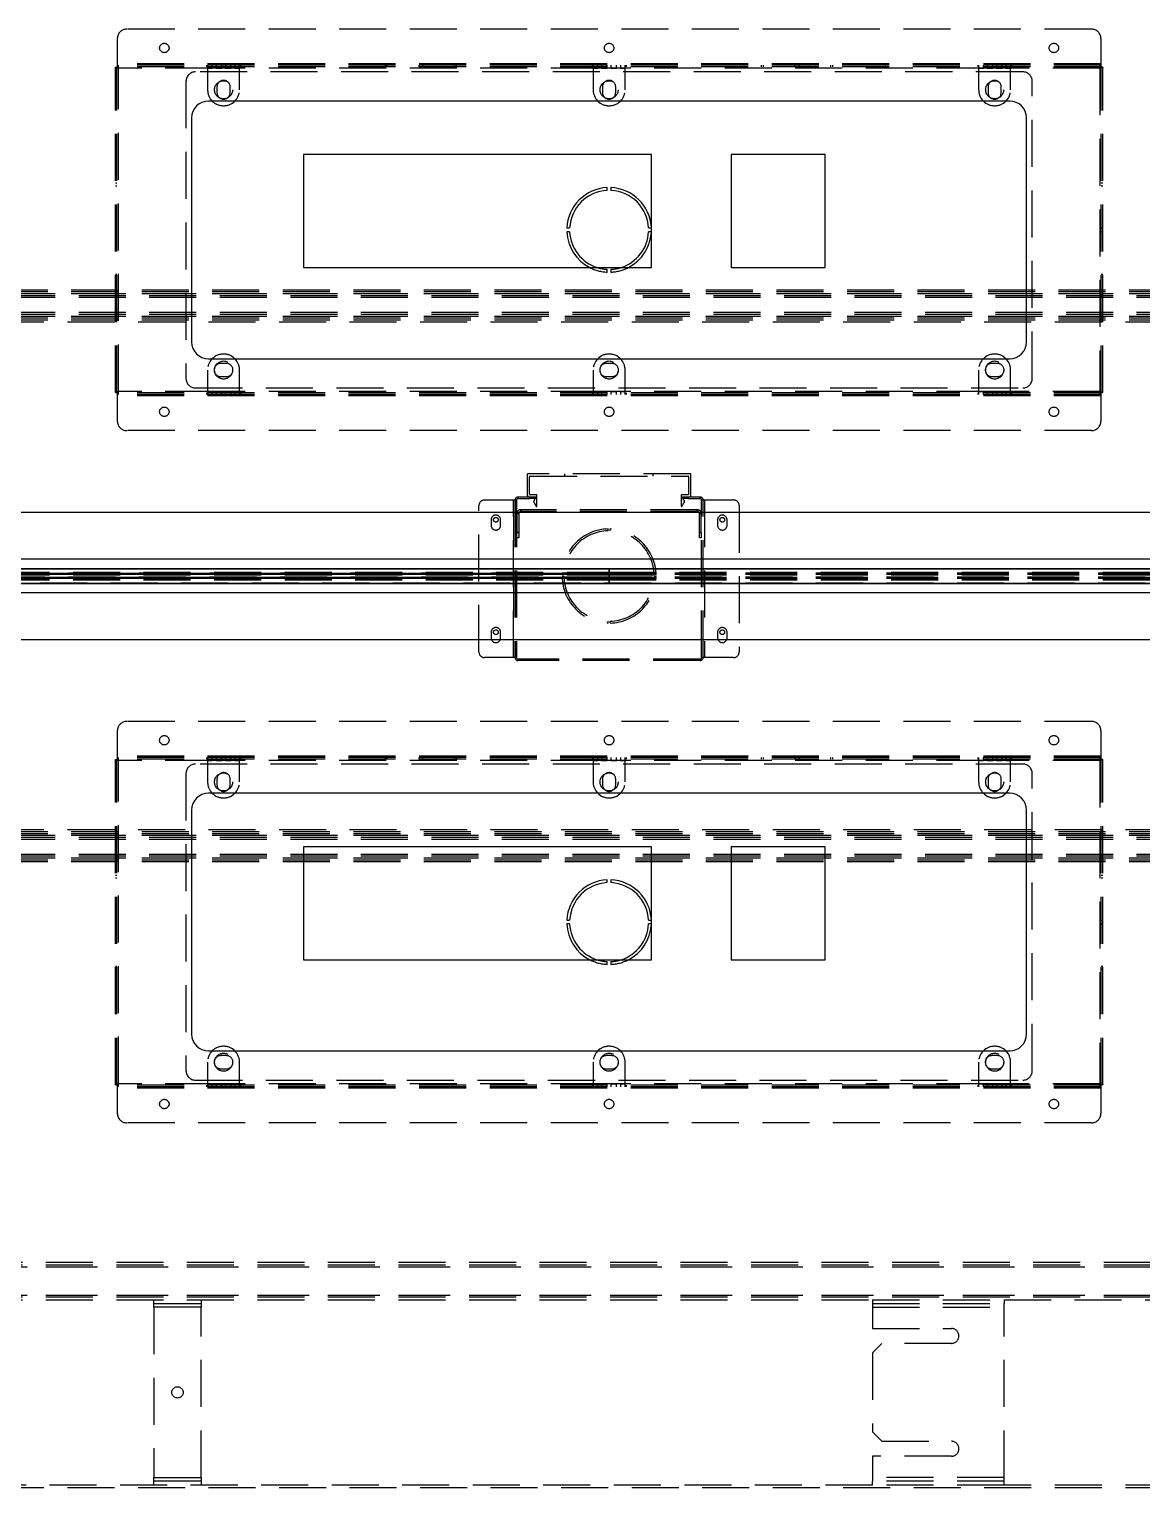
# Model space of a CAD drawing. Header units: millimetres. Extents: x -429 to 4678, y -337 to 3841.
# Drawn here: x 592 to 1183, y 349 to 1125 of the extents above; entities that cross this region are included whole.
import ezdxf

# ---------------------------------------------------------------- set-up
doc = ezdxf.new("R2010")
doc.units = ezdxf.units.MM
doc.header["$LTSCALE"] = 100
doc.linetypes.add('HIDDEN', pattern=[0.375, 0.25, -0.125])

msp = doc.modelspace()

# ---------------------------------------------------------------- linework, layer by layer
at = {"color": 7, "linetype": 'HIDDEN', "lineweight": -3}
for p, q in [((1156.5, 1124.7), (643.5, 1124.7)), ((638.5, 1119.7), (638.5, 1106.3)), ((1161.5, 1119.7), (1161.5, 1106.3)), ((637.5, 931.5), (637.5, 1104.5)), ((637.5, 1104.5), (638.3, 1104.5)), ((638.3, 931.5), (638.3, 1104.5)), ((1161.5, 1106.3), (638.5, 1106.3)), ((638.5, 1106.3), (638.5, 1104.7)), ((1161.5, 1106.3), (638.5, 1106.3)), ((1161.5, 1105.5), (638.5, 1105.5)), ((1161.5, 1104.7), (638.5, 1104.7)), ((639.1, 1104.7), (639.1, 1105.5)), ((639.1, 1103.9), (639.1, 1104.7)), ((639.1, 932.1), (639.1, 1103.9)), ((639.1, 932.1), (639.1, 1103.9)), ((689, 1103.9), (639.1, 1103.9)), ((689, 1103.9), (639.1, 1103.9)), ((1120, 1102), (680, 1102)), ((686, 1105.5), (686, 1104.7)), ((686.5, 1105.5), (686.5, 1103.9)), ((686.5, 1103.9), (689, 1103.9)), ((686.5, 1103.9), (686.5, 1092.5)), ((689, 1103.9), (686.5, 1103.9)), ((689, 1103.9), (689, 1105.5)), ((691, 1103.9), (689, 1103.9)), ((691, 1105.5), (691, 1103.9)), ((691, 1103.9), (694, 1103.9)), ((694, 1103.9), (691, 1103.9)), ((694, 1103.9), (691, 1103.9)), ((694, 1103.9), (691, 1103.9)), ((694, 1103.9), (694, 1105.5)), ((696, 1103.9), (694, 1103.9)), ((696, 1105.5), (696, 1103.9)), ((696, 1103.9), (699, 1103.9)), ((699, 1103.9), (696, 1103.9)), ((699, 1103.9), (696, 1103.9)), ((699, 1103.9), (696, 1103.9)), ((699, 1103.9), (699, 1105.5)), ((701, 1103.9), (699, 1103.9)), ((701, 1105.5), (701, 1103.9)), ((701, 1103.9), (703.5, 1103.9)), ((703.5, 1103.9), (701, 1103.9)), ((894, 1103.9), (701, 1103.9)), ((894, 1103.9), (701, 1103.9)), ((703.5, 1103.9), (703.5, 1105.5)), ((703.5, 1092.5), (703.5, 1103.9)), ((704, 1105.5), (704, 1104.7)), ((781.03, 1104.7), (781.03, 1105.5)), ((782.03, 1104.7), (782.03, 1105.5)), ((799, 1104.7), (799, 1105.5)), ((801, 1104.7), (801, 1105.5)), ((817.97, 1104.7), (817.97, 1105.5)), ((818.97, 1104.7), (818.97, 1105.5)), ((891, 1105.5), (891, 1104.7)), ((891.5, 1105.5), (891.5, 1103.9)), ((891.5, 1103.9), (894, 1103.9)), ((891.5, 1103.9), (891.5, 1092.5)), ((894, 1103.9), (891.5, 1103.9)), ((894, 1103.9), (894, 1105.5)), ((896, 1103.9), (894, 1103.9)), ((896, 1105.5), (896, 1103.9)), ((896, 1103.9), (899, 1103.9)), ((899, 1103.9), (896, 1103.9)), ((899, 1103.9), (896, 1103.9)), ((899, 1103.9), (896, 1103.9)), ((899, 1103.9), (899, 1105.5)), ((901, 1103.9), (899, 1103.9)), ((901, 1105.5), (901, 1103.9)), ((901, 1103.9), (904, 1103.9)), ((904, 1103.9), (901, 1103.9)), ((904, 1103.9), (901, 1103.9)), ((904, 1103.9), (901, 1103.9)), ((904, 1103.9), (904, 1105.5)), ((906, 1103.9), (904, 1103.9)), ((906, 1105.5), (906, 1103.9)), ((906, 1103.9), (908.5, 1103.9)), ((908.5, 1103.9), (906, 1103.9)), ((1099, 1103.9), (906, 1103.9)), ((1099, 1103.9), (906, 1103.9)), ((908.5, 1103.9), (908.5, 1105.5)), ((908.5, 1092.5), (908.5, 1103.9)), ((909, 1105.5), (909, 1104.7)), ((981.03, 1104.7), (981.03, 1105.5)), ((982.03, 1104.7), (982.03, 1105.5)), ((999, 1104.7), (999, 1105.5)), ((1001, 1104.7), (1001, 1105.5)), ((1017.97, 1104.7), (1017.97, 1105.5)), ((1018.97, 1104.7), (1018.97, 1105.5)), ((1096, 1105.5), (1096, 1104.7)), ((1096.5, 1105.5), (1096.5, 1103.9)), ((1096.5, 1103.9), (1099, 1103.9)), ((1096.5, 1103.9), (1096.5, 1092.5)), ((1099, 1103.9), (1096.5, 1103.9)), ((1099, 1103.9), (1099, 1105.5)), ((1101, 1103.9), (1099, 1103.9)), ((1101, 1105.5), (1101, 1103.9)), ((1101, 1103.9), (1104, 1103.9)), ((1104, 1103.9), (1101, 1103.9)), ((1104, 1103.9), (1101, 1103.9)), ((1104, 1103.9), (1101, 1103.9)), ((1104, 1103.9), (1104, 1105.5)), ((1106, 1103.9), (1104, 1103.9)), ((1106, 1105.5), (1106, 1103.9)), ((1106, 1103.9), (1109, 1103.9)), ((1109, 1103.9), (1106, 1103.9)), ((1109, 1103.9), (1106, 1103.9)), ((1109, 1103.9), (1106, 1103.9)), ((1109, 1103.9), (1109, 1105.5)), ((1111, 1103.9), (1109, 1103.9)), ((1111, 1105.5), (1111, 1103.9)), ((1111, 1103.9), (1113.5, 1103.9)), ((1113.5, 1103.9), (1111, 1103.9)), ((1160.9, 1103.9), (1111, 1103.9)), ((1160.9, 1103.9), (1111, 1103.9)), ((1113.5, 1103.9), (1113.5, 1105.5)), ((1113.5, 1092.5), (1113.5, 1103.9)), ((1114, 1105.5), (1114, 1104.7)), ((1160.9, 1105.5), (1160.9, 1104.7)), ((1160.9, 1104.7), (1160.9, 1103.9)), ((1160.9, 1103.9), (1160.9, 932.1)), ((1160.9, 1103.9), (1160.9, 932.1)), ((1161.5, 1106.3), (1161.5, 1104.7)), ((1162.5, 1104.5), (1161.7, 1104.5)), ((1161.7, 931.5), (1161.7, 1104.5)), ((1162.5, 931.5), (1162.5, 1104.5)), ((675, 1097), (675, 939)), ((691.5, 1094), (691.5, 1091)), ((698.5, 1091), (698.5, 1094)), ((896.5, 1094), (896.5, 1091)), ((903.5, 1091), (903.5, 1094)), ((1101.5, 1094), (1101.5, 1091)), ((1108.5, 1091), (1108.5, 1094)), ((1125, 939), (1125, 1097)), ((637.5, 1042.98), (638.3, 1042.98)), ((637.5, 1041.48), (638.3, 1041.48)), ((1161.7, 1042.98), (1162.5, 1042.98)), ((1161.7, 1041.48), (1162.5, 1041.48)), ((637.5, 1019), (638.3, 1019)), ((637.5, 1017), (638.3, 1017)), ((922.48, 1019), (922.46, 1019.32)), ((922.46, 1019), (922.48, 1019)), ((922.46, 1016.68), (922.48, 1017)), ((922.48, 1017), (922.46, 1017)), ((1161.7, 1019), (1162.5, 1019)), ((1161.7, 1017), (1162.5, 1017)), ((637.5, 994.52), (638.3, 994.52)), ((637.5, 993.02), (638.3, 993.02)), ((899, 995.52), (899, 997.02)), ((901, 997.02), (901, 995.52)), ((1161.7, 994.52), (1162.5, 994.52)), ((1161.7, 993.02), (1162.5, 993.02)), ((1651.5, 986), (148.5, 986)), ((1651.5, 985), (148.5, 985)), ((1655.5, 984), (144.5, 984)), ((1655.5, 983), (144.5, 983)), ((1655.5, 982), (144.5, 982)), ((1655.5, 982), (144.5, 982)), ((1655.5, 982), (144.5, 982)), ((1655.5, 982), (144.5, 982)), ((1651.5, 984), (148.5, 984)), ((1651.5, 984), (148.5, 984)), ((1655.5, 974), (144.5, 974)), ((1655.5, 974), (144.5, 974)), ((1655.5, 973), (144.5, 973)), ((1655.5, 972), (144.5, 972)), ((1651.5, 972), (148.5, 972)), ((1651.5, 972), (148.5, 972)), ((1651.5, 971), (148.5, 971)), ((1651.5, 970), (148.5, 970)), ((1649.5, 969), (150.5, 969)), ((1649.5, 969), (150.5, 969)), ((696.5, 947), (693.5, 947)), ((901.5, 947), (898.5, 947)), ((1106.5, 947), (1103.5, 947)), ((686.5, 943.5), (686.5, 932.1)), ((693.5, 940), (696.5, 940)), ((703.5, 932.1), (703.5, 943.5)), ((891.5, 943.5), (891.5, 932.1)), ((898.5, 940), (901.5, 940)), ((908.5, 932.1), (908.5, 943.5)), ((1096.5, 943.5), (1096.5, 932.1)), ((1103.5, 940), (1106.5, 940)), ((1113.5, 932.1), (1113.5, 943.5)), ((637.5, 931.5), (638.3, 931.5)), ((1161.5, 931.3), (638.5, 931.3)), ((638.5, 931.3), (638.5, 929.7)), ((639.1, 931.3), (639.1, 932.1)), ((689, 932.1), (639.1, 932.1)), ((689, 932.1), (639.1, 932.1)), ((639.1, 930.5), (639.1, 931.3)), ((680, 934), (1120, 934)), ((686, 931.3), (686, 930.5)), ((689, 932.1), (686.5, 932.1)), ((686.5, 932.1), (686.5, 930.5)), ((686.5, 932.1), (689, 932.1)), ((691, 932.1), (689, 932.1)), ((689, 930.5), (689, 932.1)), ((694, 932.1), (691, 932.1)), ((691, 932.1), (691, 930.5)), ((691, 932.1), (694, 932.1)), ((694, 932.1), (691, 932.1)), ((694, 932.1), (691, 932.1)), ((696, 932.1), (694, 932.1)), ((694, 930.5), (694, 932.1)), ((699, 932.1), (696, 932.1)), ((696, 932.1), (696, 930.5)), ((696, 932.1), (699, 932.1)), ((699, 932.1), (696, 932.1)), ((699, 932.1), (696, 932.1)), ((701, 932.1), (699, 932.1)), ((699, 930.5), (699, 932.1)), ((703.5, 932.1), (701, 932.1)), ((701, 932.1), (701, 930.5)), ((701, 932.1), (703.5, 932.1)), ((894, 932.1), (701, 932.1)), ((894, 932.1), (701, 932.1)), ((703.5, 930.5), (703.5, 932.1)), ((704, 931.3), (704, 930.5)), ((891, 931.3), (891, 930.5)), ((894, 932.1), (891.5, 932.1)), ((891.5, 932.1), (891.5, 930.5)), ((891.5, 932.1), (894, 932.1)), ((896, 932.1), (894, 932.1)), ((894, 930.5), (894, 932.1)), ((899, 932.1), (896, 932.1)), ((896, 932.1), (896, 930.5)), ((896, 932.1), (899, 932.1)), ((899, 932.1), (896, 932.1)), ((899, 932.1), (896, 932.1)), ((901, 932.1), (899, 932.1)), ((899, 930.5), (899, 932.1)), ((904, 932.1), (901, 932.1)), ((901, 932.1), (901, 930.5)), ((901, 932.1), (904, 932.1)), ((904, 932.1), (901, 932.1)), ((904, 932.1), (901, 932.1)), ((906, 932.1), (904, 932.1)), ((904, 930.5), (904, 932.1)), ((908.5, 932.1), (906, 932.1)), ((906, 932.1), (906, 930.5)), ((906, 932.1), (908.5, 932.1)), ((1099, 932.1), (906, 932.1)), ((1099, 932.1), (906, 932.1)), ((908.5, 930.5), (908.5, 932.1)), ((909, 931.3), (909, 930.5)), ((1096, 931.3), (1096, 930.5)), ((1099, 932.1), (1096.5, 932.1)), ((1096.5, 932.1), (1096.5, 930.5)), ((1096.5, 932.1), (1099, 932.1)), ((1101, 932.1), (1099, 932.1)), ((1099, 930.5), (1099, 932.1)), ((1104, 932.1), (1101, 932.1)), ((1101, 932.1), (1101, 930.5)), ((1101, 932.1), (1104, 932.1)), ((1104, 932.1), (1101, 932.1)), ((1104, 932.1), (1101, 932.1)), ((1106, 932.1), (1104, 932.1)), ((1104, 930.5), (1104, 932.1)), ((1109, 932.1), (1106, 932.1)), ((1106, 932.1), (1106, 930.5)), ((1106, 932.1), (1109, 932.1)), ((1109, 932.1), (1106, 932.1)), ((1109, 932.1), (1106, 932.1)), ((1111, 932.1), (1109, 932.1)), ((1109, 930.5), (1109, 932.1)), ((1113.5, 932.1), (1111, 932.1)), ((1111, 932.1), (1111, 930.5)), ((1111, 932.1), (1113.5, 932.1)), ((1160.9, 932.1), (1111, 932.1)), ((1160.9, 932.1), (1111, 932.1)), ((1113.5, 930.5), (1113.5, 932.1)), ((1114, 931.3), (1114, 930.5)), ((1160.9, 932.1), (1160.9, 931.3)), ((1160.9, 931.3), (1160.9, 930.5)), ((1161.5, 931.3), (1161.5, 929.7)), ((1162.5, 931.5), (1161.7, 931.5)), ((1161.5, 930.5), (638.5, 930.5)), ((1161.5, 929.7), (638.5, 929.7)), ((638.5, 929.7), (638.5, 916.3)), ((1161.5, 929.7), (638.5, 929.7)), ((1161.5, 929.7), (1161.5, 916.3)), ((1156.5, 911.3), (643.5, 911.3)), ((856.5, 888), (856.5, 877)), ((943.2, 888.3), (856.8, 888.3)), ((857.7, 877.5), (857.7, 886.8)), ((858, 887.1), (942, 887.1)), ((876.5, 887.1), (876.5, 888.3)), ((923.5, 887.1), (923.5, 888.3)), ((942.3, 886.8), (942.3, 877.5)), ((943.5, 877), (943.5, 888)), ((861.3, 877.2), (858, 877.2)), ((861.6, 871.2), (861.6, 876.9)), ((938.4, 877.2), (938.4, 871.2)), ((942, 877.2), (938.4, 877.2)), ((830.8, 793.6), (830.8, 871.4)), ((833.8, 874.4), (849.2, 874.4)), ((849.2, 874.4), (849.2, 790.6)), ((849.2, 874.4), (850.8, 874.4)), ((849.2, 790.6), (849.2, 874.4)), ((850, 874.4), (850, 790.6)), ((850.8, 874.4), (850.8, 790.6)), ((851.6, 876), (851.6, 875.2)), ((851.6, 876), (858, 876)), ((851.6, 875.2), (858, 875.2)), ((853, 869.2), (853, 868.2)), ((853, 868.2), (853, 869.2)), ((853, 869.2), (853, 868.2)), ((947, 869.2), (853, 869.2)), ((853, 868.2), (853, 869.2)), ((857.5, 876), (860.1, 876)), ((858, 875.2), (858, 876)), ((858, 876), (858, 875.2)), ((861, 875.2), (858, 875.2)), ((859.99, 873.17), (860.4, 872.53)), ((860.1, 876), (861, 876)), ((860.4, 875.7), (860.4, 874.36)), ((860.4, 872.53), (861.23, 871.1)), ((861, 876), (861, 875.2)), ((938.77, 871.1), (939.6, 872.53)), ((939, 875.2), (939, 876)), ((939, 876), (939.9, 876)), ((942, 875.2), (939, 875.2)), ((939.6, 874.36), (939.6, 875.7)), ((939.6, 872.53), (940.01, 873.17)), ((939.9, 876), (942.5, 876)), ((942, 876), (942, 875.2)), ((942, 876), (948.4, 876)), ((942, 875.2), (942, 876)), ((942, 875.2), (948.4, 875.2)), ((947, 868.2), (947, 869.2)), ((947, 869.2), (947, 868.2)), ((947, 868.2), (947, 869.2)), ((947, 869.2), (947, 868.2)), ((948.4, 875.2), (948.4, 876)), ((949.2, 874.4), (950.8, 874.4)), ((949.2, 790.6), (949.2, 874.4)), ((950, 790.6), (950, 874.4)), ((950.8, 874.4), (950.8, 790.6)), ((950.8, 874.4), (966.2, 874.4)), ((950.8, 874.4), (950.8, 790.6)), ((969.2, 871.4), (969.2, 793.6)), ((837.3, 863.9), (837.3, 860.9)), ((842.3, 860.9), (842.3, 863.9)), ((852, 867.2), (851, 867.2)), ((851, 867.2), (852, 867.2)), ((852, 867.2), (851, 867.2)), ((851, 867.2), (851, 857.2)), ((851, 867.2), (852, 867.2)), ((852, 867.2), (852, 857.2)), ((947, 868.2), (853, 868.2)), ((949, 867.2), (948, 867.2)), ((948, 867.2), (949, 867.2)), ((949, 867.2), (948, 867.2)), ((948, 857.2), (948, 867.2)), ((948, 867.2), (949, 867.2)), ((949, 857.2), (949, 867.2)), ((957.7, 863.9), (957.7, 860.9)), ((962.7, 860.9), (962.7, 863.9)), ((851, 857.2), (852, 857.2)), ((852, 857.2), (851, 857.2)), ((851, 854.2), (851, 857.2)), ((851, 857.2), (852, 857.2)), ((852, 857.2), (851, 857.2)), ((852, 854.2), (851, 854.2)), ((852, 857.2), (852, 854.2)), ((899.5, 857.99), (899.5, 858.99)), ((900.5, 857.99), (900.5, 858.99)), ((948, 857.2), (949, 857.2)), ((949, 857.2), (948, 857.2)), ((948, 857.2), (949, 857.2)), ((948, 854.2), (948, 857.2)), ((949, 857.2), (948, 857.2)), ((949, 854.2), (948, 854.2)), ((949, 857.2), (949, 854.2)), ((52.5, 837.79), (900, 837.79)), ((1747.5, 837.79), (52.5, 837.79)), ((1747.5, 837.76), (52.5, 837.76)), ((900, 837.79), (900, 838)), ((900, 837.79), (1747.5, 837.79)), ((900, 834.92), (900, 837.79)), ((52.5, 836), (900, 836)), ((900, 835.45), (52.5, 835.45)), ((900, 835.45), (52.5, 835.45)), ((900, 835.45), (52.5, 835.45)), ((52.5, 835.44), (900, 835.44)), ((52.5, 835.44), (900, 835.44)), ((52.5, 835.44), (900, 835.44)), ((52.5, 835.25), (900, 835.25)), ((52.5, 835.25), (900, 835.25)), ((52.5, 835.25), (900, 835.25)), ((1747.5, 835.25), (52.5, 835.25)), ((1747.5, 835.25), (52.5, 835.25)), ((1747.5, 835.25), (52.5, 835.25)), ((52.5, 834.96), (900, 834.96)), ((52.5, 834.92), (900, 834.92)), ((1747.5, 834.92), (52.5, 834.92)), ((52.5, 834.75), (900, 834.75)), ((52.5, 834.75), (900, 834.75)), ((1747.5, 834.75), (52.5, 834.75)), ((1747.5, 834.75), (52.5, 834.75)), ((52.5, 834.6), (900, 834.6)), ((52.5, 834.56), (900, 834.56)), ((52.5, 834.56), (900, 834.56)), ((52.5, 834.55), (900, 834.55)), ((52.5, 834.55), (900, 834.55)), ((900, 833.45), (52.5, 833.45)), ((900, 833.45), (52.5, 833.45)), ((52.5, 833.43), (900, 833.43)), ((52.5, 833.43), (900, 833.43)), ((52.5, 833.4), (900, 833.4)), ((52.5, 833.25), (900, 833.25)), ((52.5, 833.25), (900, 833.25)), ((1747.5, 833.25), (52.5, 833.25)), ((1747.5, 833.25), (52.5, 833.25)), ((52.5, 833.08), (900, 833.08)), ((1747.5, 833.08), (52.5, 833.08)), ((52.5, 833.04), (900, 833.04)), ((52.5, 832.75), (900, 832.75)), ((52.5, 832.75), (900, 832.75)), ((52.5, 832.75), (900, 832.75)), ((1747.5, 832.75), (52.5, 832.75)), ((1747.5, 832.75), (52.5, 832.75)), ((1747.5, 832.75), (52.5, 832.75)), ((52.5, 832.57), (900, 832.57)), ((52.5, 832.57), (900, 832.57)), ((52.5, 832.56), (900, 832.56)), ((52.5, 832.55), (900, 832.55)), ((52.5, 832.55), (900, 832.55)), ((52.5, 832.55), (900, 832.55)), ((52.5, 832), (900, 832)), ((1747.5, 830.24), (52.5, 830.24)), ((52.5, 830.21), (900, 830.21)), ((1747.5, 830.21), (52.5, 830.21)), ((876.01, 834.5), (875.01, 834.5)), ((876.01, 833.5), (875.01, 833.5)), ((900, 836), (1747.5, 836)), ((900, 832), (900, 836)), ((900, 835.25), (900, 835.45)), ((900, 835.25), (900, 835.45)), ((900, 835.25), (900, 835.45)), ((1747.5, 835.45), (900, 835.45)), ((1747.5, 835.45), (900, 835.45)), ((1747.5, 835.45), (900, 835.45)), ((900, 835.44), (1747.5, 835.44)), ((900, 834.56), (900, 835.44)), ((900, 835.44), (1747.5, 835.44)), ((900, 834.56), (900, 835.44)), ((900, 835.44), (1747.5, 835.44)), ((900, 834.96), (900, 835.44)), ((900, 835.25), (900, 834.6)), ((900, 835.25), (1747.5, 835.25)), ((900, 835.25), (1747.5, 835.25)), ((900, 835.25), (900, 834.75)), ((900, 835.25), (1747.5, 835.25)), ((900, 835.25), (900, 834.75)), ((900, 833.04), (900, 834.96)), ((900, 834.96), (1747.5, 834.96)), ((900, 834.6), (900, 834.92)), ((900, 834.92), (1747.5, 834.92)), ((900, 834.75), (900, 834.55)), ((900, 834.75), (1747.5, 834.75)), ((900, 834.75), (900, 834.55)), ((900, 834.75), (1747.5, 834.75)), ((900, 834.6), (1747.5, 834.6)), ((900, 834.56), (1747.5, 834.56)), ((900, 834.56), (1747.5, 834.56)), ((900, 834.55), (1747.5, 834.55)), ((900, 834.55), (1747.5, 834.55)), ((900, 833.25), (900, 833.45)), ((900, 833.25), (900, 833.45)), ((1747.5, 833.45), (900, 833.45)), ((1747.5, 833.45), (900, 833.45)), ((900, 832.57), (900, 833.43)), ((900, 833.43), (1747.5, 833.43)), ((900, 832.57), (900, 833.43)), ((900, 833.43), (1747.5, 833.43)), ((900, 833.08), (900, 833.4)), ((900, 833.4), (1747.5, 833.4)), ((900, 833.4), (900, 832.75)), ((900, 833.25), (1747.5, 833.25)), ((900, 833.25), (900, 832.75)), ((900, 833.25), (1747.5, 833.25)), ((900, 833.25), (900, 832.75)), ((900, 833.08), (1747.5, 833.08)), ((900, 830.21), (900, 833.08)), ((900, 832.56), (900, 833.04)), ((900, 833.04), (1747.5, 833.04)), ((900, 832.75), (1747.5, 832.75)), ((900, 832.75), (900, 832.55)), ((900, 832.75), (900, 832.55)), ((900, 832.75), (1747.5, 832.75)), ((900, 832.75), (900, 832.55)), ((900, 832.75), (1747.5, 832.75)), ((900, 832.57), (1747.5, 832.57)), ((900, 832.57), (1747.5, 832.57)), ((900, 832.56), (1747.5, 832.56)), ((900, 832.55), (1747.5, 832.55)), ((900, 832.55), (1747.5, 832.55)), ((900, 832.55), (1747.5, 832.55)), ((900, 832), (1747.5, 832)), ((900, 830), (900, 830.21)), ((900, 830.21), (1747.5, 830.21)), ((925, 834.5), (923.99, 834.5)), ((925, 833.5), (923.99, 833.5)), ((899.5, 809.01), (899.5, 810.01)), ((900.5, 809.01), (900.5, 810.01)), ((837.3, 804.1), (837.3, 801.1)), ((842.3, 801.1), (842.3, 804.1)), ((957.7, 804.1), (957.7, 801.1)), ((962.7, 801.1), (962.7, 804.1)), ((849.2, 790.6), (833.8, 790.6)), ((850.8, 790.6), (849.2, 790.6)), ((851.6, 789.8), (851.6, 789)), ((948.4, 789.8), (851.6, 789.8)), ((948.4, 789), (851.6, 789)), ((948.4, 789), (948.4, 789.8)), ((950.8, 790.6), (949.2, 790.6)), ((966.2, 790.6), (950.8, 790.6)), ((1156.5, 756.7), (643.5, 756.7)), ((638.5, 751.7), (638.5, 738.3)), ((1161.5, 751.7), (1161.5, 738.3)), ((1161.5, 738.3), (638.5, 738.3)), ((638.5, 738.3), (638.5, 736.7)), ((1161.5, 738.3), (638.5, 738.3)), ((1161.5, 737.5), (638.5, 737.5)), ((1161.5, 736.7), (638.5, 736.7)), ((639.1, 736.7), (639.1, 737.5)), ((639.1, 735.9), (639.1, 736.7)), ((686, 737.5), (686, 736.7)), ((686.5, 737.5), (686.5, 735.9)), ((689, 735.9), (689, 737.5)), ((691, 737.5), (691, 735.9)), ((694, 735.9), (694, 737.5)), ((696, 737.5), (696, 735.9)), ((699, 735.9), (699, 737.5)), ((701, 737.5), (701, 735.9)), ((703.5, 735.9), (703.5, 737.5)), ((704, 737.5), (704, 736.7)), ((781.03, 736.7), (781.03, 737.5)), ((782.03, 736.7), (782.03, 737.5)), ((799, 736.7), (799, 737.5)), ((801, 736.7), (801, 737.5)), ((817.97, 736.7), (817.97, 737.5)), ((818.97, 736.7), (818.97, 737.5)), ((891, 737.5), (891, 736.7)), ((891.5, 737.5), (891.5, 735.9)), ((894, 735.9), (894, 737.5)), ((896, 737.5), (896, 735.9)), ((899, 735.9), (899, 737.5)), ((901, 737.5), (901, 735.9)), ((904, 735.9), (904, 737.5)), ((906, 737.5), (906, 735.9)), ((908.5, 735.9), (908.5, 737.5)), ((909, 737.5), (909, 736.7)), ((981.03, 736.7), (981.03, 737.5)), ((982.03, 736.7), (982.03, 737.5)), ((999, 736.7), (999, 737.5)), ((1001, 736.7), (1001, 737.5)), ((1017.97, 736.7), (1017.97, 737.5)), ((1018.97, 736.7), (1018.97, 737.5)), ((1096, 737.5), (1096, 736.7)), ((1096.5, 737.5), (1096.5, 735.9)), ((1099, 735.9), (1099, 737.5)), ((1101, 737.5), (1101, 735.9)), ((1104, 735.9), (1104, 737.5)), ((1106, 737.5), (1106, 735.9)), ((1109, 735.9), (1109, 737.5)), ((1111, 737.5), (1111, 735.9)), ((1113.5, 735.9), (1113.5, 737.5)), ((1114, 737.5), (1114, 736.7)), ((1160.9, 737.5), (1160.9, 736.7)), ((1160.9, 736.7), (1160.9, 735.9)), ((1161.5, 738.3), (1161.5, 736.7)), ((637.5, 736.5), (638.3, 736.5)), ((637.5, 563.5), (637.5, 736.5)), ((638.3, 563.5), (638.3, 736.5)), ((639.1, 564.1), (639.1, 735.9)), ((639.1, 564.1), (639.1, 735.9)), ((689, 735.9), (639.1, 735.9)), ((689, 735.9), (639.1, 735.9)), ((675, 729), (675, 571)), ((1120, 734), (680, 734)), ((686.5, 735.9), (689, 735.9)), ((686.5, 735.9), (686.5, 724.5)), ((689, 735.9), (686.5, 735.9)), ((691, 735.9), (689, 735.9)), ((691, 735.9), (694, 735.9)), ((694, 735.9), (691, 735.9)), ((694, 735.9), (691, 735.9)), ((694, 735.9), (691, 735.9)), ((696, 735.9), (694, 735.9)), ((696, 735.9), (699, 735.9)), ((699, 735.9), (696, 735.9)), ((699, 735.9), (696, 735.9)), ((699, 735.9), (696, 735.9)), ((701, 735.9), (699, 735.9)), ((701, 735.9), (703.5, 735.9)), ((703.5, 735.9), (701, 735.9)), ((894, 735.9), (701, 735.9)), ((894, 735.9), (701, 735.9)), ((703.5, 724.5), (703.5, 735.9)), ((891.5, 735.9), (891.5, 724.5)), ((891.5, 735.9), (894, 735.9)), ((894, 735.9), (891.5, 735.9)), ((896, 735.9), (894, 735.9)), ((896, 735.9), (899, 735.9)), ((899, 735.9), (896, 735.9)), ((899, 735.9), (896, 735.9)), ((899, 735.9), (896, 735.9)), ((901, 735.9), (899, 735.9)), ((901, 735.9), (904, 735.9)), ((904, 735.9), (901, 735.9)), ((904, 735.9), (901, 735.9)), ((904, 735.9), (901, 735.9)), ((906, 735.9), (904, 735.9)), ((906, 735.9), (908.5, 735.9)), ((908.5, 735.9), (906, 735.9)), ((1099, 735.9), (906, 735.9)), ((1099, 735.9), (906, 735.9)), ((908.5, 724.5), (908.5, 735.9)), ((1096.5, 735.9), (1096.5, 724.5)), ((1096.5, 735.9), (1099, 735.9)), ((1099, 735.9), (1096.5, 735.9)), ((1101, 735.9), (1099, 735.9)), ((1101, 735.9), (1104, 735.9)), ((1104, 735.9), (1101, 735.9)), ((1104, 735.9), (1101, 735.9)), ((1104, 735.9), (1101, 735.9)), ((1106, 735.9), (1104, 735.9)), ((1106, 735.9), (1109, 735.9)), ((1109, 735.9), (1106, 735.9)), ((1109, 735.9), (1106, 735.9)), ((1109, 735.9), (1106, 735.9)), ((1111, 735.9), (1109, 735.9)), ((1111, 735.9), (1113.5, 735.9)), ((1113.5, 735.9), (1111, 735.9)), ((1160.9, 735.9), (1111, 735.9)), ((1160.9, 735.9), (1111, 735.9)), ((1113.5, 724.5), (1113.5, 735.9)), ((1125, 571), (1125, 729)), ((1160.9, 735.9), (1160.9, 564.1)), ((1160.9, 735.9), (1160.9, 564.1)), ((1162.5, 736.5), (1161.7, 736.5)), ((1161.7, 563.5), (1161.7, 736.5)), ((1162.5, 563.5), (1162.5, 736.5)), ((691.5, 726), (691.5, 723)), ((698.5, 723), (698.5, 726)), ((896.5, 726), (896.5, 723)), ((903.5, 723), (903.5, 726)), ((1101.5, 726), (1101.5, 723)), ((1108.5, 723), (1108.5, 726)), ((1651.5, 698), (148.5, 698)), ((1649.5, 699), (150.5, 699)), ((1649.5, 699), (150.5, 699)), ((1655.5, 696), (144.5, 696)), ((1655.5, 695), (144.5, 695)), ((1655.5, 694), (144.5, 694)), ((1655.5, 694), (144.5, 694)), ((1651.5, 697), (148.5, 697)), ((1651.5, 696), (148.5, 696)), ((1651.5, 696), (148.5, 696)), ((1655.5, 686), (144.5, 686)), ((1655.5, 686), (144.5, 686)), ((1655.5, 686), (144.5, 686)), ((1655.5, 686), (144.5, 686)), ((1655.5, 685), (144.5, 685)), ((1655.5, 684), (144.5, 684)), ((1651.5, 684), (148.5, 684)), ((1651.5, 684), (148.5, 684)), ((1651.5, 683), (148.5, 683)), ((1651.5, 682), (148.5, 682)), ((637.5, 674.98), (638.3, 674.98)), ((1161.7, 674.98), (1162.5, 674.98)), ((637.5, 673.48), (638.3, 673.48)), ((1161.7, 673.48), (1162.5, 673.48)), ((637.5, 651), (638.3, 651)), ((637.5, 649), (638.3, 649)), ((922.48, 651), (922.46, 651.32)), ((922.46, 651), (922.48, 651)), ((922.46, 648.68), (922.48, 649)), ((922.48, 649), (922.46, 649)), ((1161.7, 651), (1162.5, 651)), ((1161.7, 649), (1162.5, 649)), ((899, 627.52), (899, 629.02)), ((901, 629.02), (901, 627.52)), ((637.5, 626.52), (638.3, 626.52)), ((637.5, 625.02), (638.3, 625.02)), ((1161.7, 626.52), (1162.5, 626.52)), ((1161.7, 625.02), (1162.5, 625.02)), ((686.5, 575.5), (686.5, 564.1)), ((696.5, 579), (693.5, 579)), ((703.5, 564.1), (703.5, 575.5)), ((891.5, 575.5), (891.5, 564.1)), ((901.5, 579), (898.5, 579)), ((908.5, 564.1), (908.5, 575.5)), ((1096.5, 575.5), (1096.5, 564.1)), ((1106.5, 579), (1103.5, 579)), ((1113.5, 564.1), (1113.5, 575.5)), ((693.5, 572), (696.5, 572)), ((898.5, 572), (901.5, 572)), ((1103.5, 572), (1106.5, 572)), ((637.5, 563.5), (638.3, 563.5)), ((1161.5, 563.3), (638.5, 563.3)), ((638.5, 563.3), (638.5, 561.7)), ((1161.5, 562.5), (638.5, 562.5)), ((638.5, 561.7), (638.5, 548.3)), ((1161.5, 561.7), (638.5, 561.7)), ((1161.5, 561.7), (638.5, 561.7)), ((639.1, 563.3), (639.1, 564.1)), ((689, 564.1), (639.1, 564.1)), ((689, 564.1), (639.1, 564.1)), ((639.1, 562.5), (639.1, 563.3)), ((680, 566), (1120, 566)), ((686, 563.3), (686, 562.5)), ((689, 564.1), (686.5, 564.1)), ((686.5, 564.1), (686.5, 562.5)), ((686.5, 564.1), (689, 564.1)), ((691, 564.1), (689, 564.1)), ((689, 562.5), (689, 564.1)), ((694, 564.1), (691, 564.1)), ((691, 564.1), (691, 562.5)), ((691, 564.1), (694, 564.1)), ((694, 564.1), (691, 564.1)), ((694, 564.1), (691, 564.1)), ((696, 564.1), (694, 564.1)), ((694, 562.5), (694, 564.1)), ((699, 564.1), (696, 564.1)), ((696, 564.1), (696, 562.5)), ((696, 564.1), (699, 564.1)), ((699, 564.1), (696, 564.1)), ((699, 564.1), (696, 564.1)), ((701, 564.1), (699, 564.1)), ((699, 562.5), (699, 564.1)), ((703.5, 564.1), (701, 564.1)), ((701, 564.1), (701, 562.5)), ((701, 564.1), (703.5, 564.1)), ((894, 564.1), (701, 564.1)), ((894, 564.1), (701, 564.1)), ((703.5, 562.5), (703.5, 564.1)), ((704, 563.3), (704, 562.5)), ((891, 563.3), (891, 562.5)), ((894, 564.1), (891.5, 564.1)), ((891.5, 564.1), (891.5, 562.5)), ((891.5, 564.1), (894, 564.1)), ((896, 564.1), (894, 564.1)), ((894, 562.5), (894, 564.1)), ((899, 564.1), (896, 564.1)), ((896, 564.1), (896, 562.5)), ((896, 564.1), (899, 564.1)), ((899, 564.1), (896, 564.1)), ((899, 564.1), (896, 564.1)), ((901, 564.1), (899, 564.1)), ((899, 562.5), (899, 564.1)), ((904, 564.1), (901, 564.1)), ((901, 564.1), (901, 562.5)), ((901, 564.1), (904, 564.1)), ((904, 564.1), (901, 564.1)), ((904, 564.1), (901, 564.1)), ((906, 564.1), (904, 564.1)), ((904, 562.5), (904, 564.1)), ((908.5, 564.1), (906, 564.1)), ((906, 564.1), (906, 562.5)), ((906, 564.1), (908.5, 564.1)), ((1099, 564.1), (906, 564.1)), ((1099, 564.1), (906, 564.1)), ((908.5, 562.5), (908.5, 564.1)), ((909, 563.3), (909, 562.5)), ((1096, 563.3), (1096, 562.5)), ((1099, 564.1), (1096.5, 564.1)), ((1096.5, 564.1), (1096.5, 562.5)), ((1096.5, 564.1), (1099, 564.1)), ((1101, 564.1), (1099, 564.1)), ((1099, 562.5), (1099, 564.1)), ((1104, 564.1), (1101, 564.1)), ((1101, 564.1), (1101, 562.5)), ((1101, 564.1), (1104, 564.1)), ((1104, 564.1), (1101, 564.1)), ((1104, 564.1), (1101, 564.1)), ((1106, 564.1), (1104, 564.1)), ((1104, 562.5), (1104, 564.1)), ((1109, 564.1), (1106, 564.1)), ((1106, 564.1), (1106, 562.5)), ((1106, 564.1), (1109, 564.1)), ((1109, 564.1), (1106, 564.1)), ((1109, 564.1), (1106, 564.1)), ((1111, 564.1), (1109, 564.1)), ((1109, 562.5), (1109, 564.1)), ((1113.5, 564.1), (1111, 564.1)), ((1111, 564.1), (1111, 562.5)), ((1111, 564.1), (1113.5, 564.1)), ((1160.9, 564.1), (1111, 564.1)), ((1160.9, 564.1), (1111, 564.1)), ((1113.5, 562.5), (1113.5, 564.1)), ((1114, 563.3), (1114, 562.5)), ((1160.9, 564.1), (1160.9, 563.3)), ((1160.9, 563.3), (1160.9, 562.5)), ((1161.5, 563.3), (1161.5, 561.7)), ((1161.5, 561.7), (1161.5, 548.3)), ((1162.5, 563.5), (1161.7, 563.5)), ((1156.5, 543.3), (643.5, 543.3)), ((78, 466.75), (1722, 466.75)), ((78, 466.75), (1722, 466.75)), ((113, 469.25), (1687, 469.25)), ((113, 467.75), (1687, 467.75)), ((113, 466.75), (1687, 466.75)), ((113, 466.75), (1687, 466.75)), ((78, 451.75), (1722, 451.75)), ((78, 451.75), (1722, 451.75)), ((113, 451.75), (1687, 451.75)), ((113, 451.75), (1687, 451.75)), ((113, 450.75), (1687, 450.75)), ((113, 449.25), (1040, 449.25)), ((658, 445.25), (658, 449.25)), ((658, 447.25), (683, 447.25)), ((683, 445.25), (658, 445.25)), ((658, 445.25), (658, 354.75)), ((683, 445.25), (658, 445.25)), ((683, 449.25), (683, 445.25)), ((683, 354.75), (683, 445.25)), ((1040, 449.25), (1040, 447.25)), ((1040, 449.25), (1110, 449.25)), ((1040, 447.25), (1110, 447.25)), ((1040, 447.25), (1040, 445.25)), ((1040, 445.25), (1110, 445.25)), ((1040, 445.25), (1110, 445.25)), ((1040, 445.25), (1040, 434)), ((1110, 449.25), (1110, 447.25)), ((1110, 449.25), (1687, 449.25)), ((1110, 445.25), (1110, 447.25)), ((1110, 354.75), (1110, 445.25)), ((1040, 434), (1082, 434)), ((1045, 426), (1040, 421)), ((1040, 421), (1040, 379)), ((1082, 426), (1045, 426)), ((1040, 379), (1045, 374)), ((1045, 374), (1082, 374)), ((1082, 366), (1040, 366)), ((1040, 366), (1040, 354.75)), ((1040, 350.75), (113, 350.75)), ((1687, 349.25), (113, 349.25)), ((658, 354.75), (683, 354.75)), ((658, 350.75), (658, 354.75)), ((658, 354.75), (683, 354.75)), ((683, 352.75), (658, 352.75)), ((683, 354.75), (683, 350.75)), ((1040, 354.75), (1040, 352.75)), ((1110, 354.75), (1040, 354.75)), ((1110, 354.75), (1040, 354.75)), ((1040, 350.75), (1040, 352.75)), ((1110, 352.75), (1040, 352.75)), ((1110, 350.75), (1040, 350.75)), ((1110, 352.75), (1110, 354.75)), ((1110, 350.75), (1110, 352.75)), ((1687, 350.75), (1110, 350.75))]:
    msp.add_line(p, q, dxfattribs=at)
at = {"color": 7, "linetype": 'Continuous', "lineweight": -3}
for p, q in [((1113, 1086.5), (687, 1086.5)), ((678, 1077.5), (678, 958.5)), ((1122, 958.5), (1122, 1077.5)), ((922.46, 1058), (737.46, 1058)), ((737.46, 1058), (737.46, 998)), ((922.46, 998), (922.46, 1058)), ((1014.96, 1058), (964.96, 1058)), ((964.96, 1058), (964.96, 998)), ((1014.96, 998), (1014.96, 1058)), ((899, 1038.98), (899, 1040.48)), ((901, 1040.48), (901, 1038.98)), ((877.52, 1019), (879.02, 1019)), ((879.02, 1017), (877.52, 1017)), ((920.98, 1019), (922.46, 1019)), ((922.46, 1017), (920.98, 1017)), ((737.46, 998), (922.46, 998)), ((964.96, 998), (1014.96, 998)), ((687, 949.5), (1113, 949.5)), ((50, 868), (1750, 868)), ((1747.5, 843), (52.5, 843)), ((52.5, 838), (900, 838)), ((52.5, 837.76), (900, 837.76)), ((900, 838), (900, 837.76)), ((900, 838), (1747.5, 838)), ((900, 837.76), (900, 830.24)), ((900, 837.76), (1747.5, 837.76)), ((52.5, 830.24), (900, 830.24)), ((52.5, 830), (900, 830)), ((900, 830.24), (1747.5, 830.24)), ((900, 830.24), (900, 830)), ((900, 830), (1747.5, 830)), ((1747.5, 825), (52.5, 825)), ((1750, 800), (50, 800)), ((1113, 718.5), (687, 718.5)), ((678, 709.5), (678, 590.5)), ((1122, 590.5), (1122, 709.5)), ((922.46, 690), (737.46, 690)), ((737.46, 690), (737.46, 630)), ((922.46, 630), (922.46, 690)), ((1014.96, 690), (964.96, 690)), ((964.96, 690), (964.96, 630)), ((1014.96, 630), (1014.96, 690)), ((899, 670.98), (899, 672.48)), ((901, 672.48), (901, 670.98)), ((877.52, 651), (879.02, 651)), ((879.02, 649), (877.52, 649)), ((920.98, 651), (922.46, 651)), ((922.46, 649), (920.98, 649)), ((737.46, 630), (922.46, 630)), ((964.96, 630), (1014.96, 630)), ((687, 581.5), (1113, 581.5))]:
    msp.add_line(p, q, dxfattribs=at)
at = {"color": 7, "linetype": 'HIDDEN', "lineweight": -3}
for centre, radius in [((663.5, 1114.7), 2.5), ((900, 1114.7), 2.5), ((1136.5, 1114.7), 2.5), ((695, 1092.5), 4.8), ((900, 1092.5), 4.8), ((1105, 1092.5), 4.8), ((695, 943.5), 4.8), ((900, 943.5), 4.8), ((1105, 943.5), 4.8), ((663.5, 921.3), 2.5), ((900, 921.3), 2.5), ((1136.5, 921.3), 2.5), ((839.8, 863.9), 1.25), ((960.2, 863.9), 1.25), ((839.8, 804.1), 1.25), ((960.2, 804.1), 1.25), ((663.5, 746.7), 2.5), ((900, 746.7), 2.5), ((1136.5, 746.7), 2.5), ((695, 724.5), 4.8), ((900, 724.5), 4.8), ((1105, 724.5), 4.8), ((695, 575.5), 4.8), ((900, 575.5), 4.8), ((1105, 575.5), 4.8), ((663.5, 553.3), 2.5), ((900, 553.3), 2.5), ((1136.5, 553.3), 2.5), ((670.5, 400), 3)]:
    msp.add_circle(centre, radius, dxfattribs=at)
for centre, radius, start, end in [((643.5, 1119.7), 5, 90, 180), ((1156.5, 1119.7), 5, 0, 90), ((680, 1097), 5, 90, 180), ((1120, 1097), 5, 0, 90), ((695, 1094), 3.5, 0, 180), ((900, 1094), 3.5, 0, 180), ((1105, 1094), 3.5, 0, 180), ((695, 1092.5), 8.5, 180, 0), ((695, 1091), 3.5, 180, 0), ((900, 1092.5), 8.5, 180, 0), ((900, 1091), 3.5, 180, 0), ((1105, 1092.5), 8.5, 180, 0), ((1105, 1091), 3.5, 180, 0), ((900, 1018), 22.5, 242.73396, 267.45268), ((900, 1018), 21, 252.24721, 267.2706), ((900, 1018), 21, 272.7294, 287.75279), ((900, 1018), 22.5, 272.54732, 297.26604), ((695, 943.5), 8.5, 0, 180), ((693.5, 943.5), 3.5, 90, 270), ((696.5, 943.5), 3.5, 270, 90), ((900, 943.5), 8.5, 0, 180), ((898.5, 943.5), 3.5, 90, 270), ((901.5, 943.5), 3.5, 270, 90), ((1105, 943.5), 8.5, 0, 180), ((1103.5, 943.5), 3.5, 90, 270), ((1106.5, 943.5), 3.5, 270, 90), ((680, 939), 5, 180, 270), ((1120, 939), 5, 270, 0), ((643.5, 916.3), 5, 180, 270), ((1156.5, 916.3), 5, 270, 0), ((856.8, 888), 0.3, 90, 180), ((858, 886.8), 0.3, 90, 180), ((942, 886.8), 0.3, 0, 90), ((943.2, 888), 0.3, 0, 90), ((857.5, 877), 1, 180, 270), ((858, 877.5), 0.3, 180, 270), ((861.3, 876.9), 0.3, 0, 90), ((942, 877.5), 0.3, 270, 0), ((942.5, 877), 1, 270, 0), ((833.8, 871.4), 3, 90, 180), ((851.6, 874.4), 1.6, 90, 180), ((851.6, 874.4), 0.8, 90, 180), ((853, 867.2), 2, 90, 180), ((860.66, 873.6), 0.8, 108.96557, 212.87479), ((860.1, 875.7), 0.3, 0, 90), ((861.4, 871.2), 0.2, 210, 0), ((938.6, 871.2), 0.2, 180, 330), ((939.9, 875.7), 0.3, 90, 180), ((939.34, 873.6), 0.8, 327.12521, 71.03443), ((947, 867.2), 2, 0, 90), ((948.4, 874.4), 1.6, 0, 90), ((948.4, 874.4), 0.8, 0, 90), ((966.2, 871.4), 3, 0, 90), ((839.8, 863.9), 2.5, 0, 180), ((839.8, 860.9), 2.5, 180, 0), ((853, 867.2), 1, 90, 180), ((947, 867.2), 1, 0, 90), ((960.2, 863.9), 2.5, 0, 180), ((960.2, 860.9), 2.5, 180, 0), ((900, 834), 25, 91.14599, 178.85401), ((900, 834), 24, 91.19375, 178.80625), ((900, 834), 25, 1.14599, 88.85401), ((900, 834), 24, 1.19375, 88.80625), ((900, 834), 25, 181.14599, 268.85401), ((900, 834), 24, 181.19375, 268.80625), ((900, 834), 24, 271.19375, 358.80625), ((900, 834), 25, 271.14599, 358.85401), ((839.8, 804.1), 2.5, 0, 180), ((960.2, 804.1), 2.5, 0, 180), ((839.8, 801.1), 2.5, 180, 0), ((960.2, 801.1), 2.5, 180, 0), ((833.8, 793.6), 3, 180, 270), ((966.2, 793.6), 3, 270, 0), ((851.6, 790.6), 1.6, 180, 270), ((851.6, 790.6), 0.8, 180, 270), ((948.4, 790.6), 1.6, 270, 0), ((948.4, 790.6), 0.8, 270, 0), ((643.5, 751.7), 5, 90, 180), ((1156.5, 751.7), 5, 0, 90), ((680, 729), 5, 90, 180), ((695, 726), 3.5, 0, 180), ((900, 726), 3.5, 0, 180), ((1105, 726), 3.5, 0, 180), ((1120, 729), 5, 0, 90), ((695, 724.5), 8.5, 180, 0), ((695, 723), 3.5, 180, 0), ((900, 724.5), 8.5, 180, 0), ((900, 723), 3.5, 180, 0), ((1105, 724.5), 8.5, 180, 0), ((1105, 723), 3.5, 180, 0), ((900, 650), 22.5, 242.73396, 267.45268), ((900, 650), 21, 252.24721, 267.2706), ((900, 650), 21, 272.7294, 287.75279), ((900, 650), 22.5, 272.54732, 297.26604), ((695, 575.5), 8.5, 0, 180), ((900, 575.5), 8.5, 0, 180), ((1105, 575.5), 8.5, 0, 180), ((693.5, 575.5), 3.5, 90, 270), ((696.5, 575.5), 3.5, 270, 90), ((898.5, 575.5), 3.5, 90, 270), ((901.5, 575.5), 3.5, 270, 90), ((1103.5, 575.5), 3.5, 90, 270), ((1106.5, 575.5), 3.5, 270, 90), ((680, 571), 5, 180, 270), ((1120, 571), 5, 270, 0), ((643.5, 548.3), 5, 180, 270), ((1156.5, 548.3), 5, 270, 0), ((1082, 430), 4, 270, 90), ((1082, 370), 4, 270, 90)]:
    msp.add_arc(centre, radius, start, end, dxfattribs=at)
at = {"color": 7, "linetype": 'Continuous', "lineweight": -3}
for centre, radius, start, end in [((687, 1077.5), 9, 90, 180), ((1113, 1077.5), 9, 0, 90), ((900, 1018), 22.5, 92.54732, 177.45268), ((900, 1018), 22.5, 3.37114, 87.45268), ((900, 1018), 21, 92.7294, 177.2706), ((900, 1018), 21, 2.7294, 87.2706), ((900, 1018), 22.5, 182.54732, 242.73396), ((900, 1018), 21, 182.7294, 252.24721), ((900, 1018), 21, 287.75279, 357.2706), ((900, 1018), 22.5, 297.26604, 356.62886), ((687, 958.5), 9, 180, 270), ((1113, 958.5), 9, 270, 0), ((687, 709.5), 9, 90, 180), ((1113, 709.5), 9, 0, 90), ((900, 650), 22.5, 92.54732, 177.45268), ((900, 650), 21, 92.7294, 177.2706), ((900, 650), 22.5, 3.37114, 87.45268), ((900, 650), 21, 2.7294, 87.2706), ((900, 650), 22.5, 182.54732, 242.73396), ((900, 650), 21, 182.7294, 252.24721), ((900, 650), 21, 287.75279, 357.2706), ((900, 650), 22.5, 297.26604, 356.62886), ((687, 590.5), 9, 180, 270), ((1113, 590.5), 9, 270, 0)]:
    msp.add_arc(centre, radius, start, end, dxfattribs=at)
at = {"color": 7, "linetype": 'HIDDEN', "lineweight": -3}
for points in [[(639.1, 1103.9), (638.92, 1103.94), (638.55, 1104.03), (638.06, 1104.17), (637.69, 1104.3), (637.52, 1104.41), (637.51, 1104.48), (637.5, 1104.5)], [(1162.5, 1104.5), (1162.48, 1104.46), (1162.44, 1104.37), (1162.15, 1104.23), (1161.73, 1104.1), (1161.28, 1103.99), (1161, 1103.92), (1160.9, 1103.9)], [(637.5, 931.5), (637.52, 931.54), (637.56, 931.63), (637.85, 931.77), (638.27, 931.9), (638.72, 932.01), (639, 932.08), (639.1, 932.1)], [(1160.9, 932.1), (1161.09, 932.06), (1161.46, 931.97), (1161.94, 931.83), (1162.31, 931.7), (1162.48, 931.59), (1162.49, 931.52), (1162.5, 931.5)], [(639.1, 735.9), (638.92, 735.94), (638.55, 736.03), (638.06, 736.17), (637.69, 736.3), (637.52, 736.41), (637.51, 736.48), (637.5, 736.5)], [(1162.5, 736.5), (1162.48, 736.46), (1162.44, 736.37), (1162.15, 736.23), (1161.73, 736.1), (1161.28, 735.99), (1161, 735.92), (1160.9, 735.9)], [(637.5, 563.5), (637.52, 563.54), (637.56, 563.63), (637.85, 563.77), (638.27, 563.9), (638.72, 564.01), (639, 564.08), (639.1, 564.1)], [(1160.9, 564.1), (1161.09, 564.06), (1161.46, 563.97), (1161.94, 563.83), (1162.31, 563.7), (1162.48, 563.59), (1162.49, 563.52), (1162.5, 563.5)]]:
    msp.add_open_spline(points, degree=3, knots=[0, 0, 0, 0, 0.220743, 0.441506, 0.662269, 0.883032, 1, 1, 1, 1], dxfattribs=at)
for points in [[(639.1, 1103.9), (639, 1103.95), (638.79, 1104.05), (638.52, 1104.2), (638.34, 1104.35), (638.31, 1104.45), (638.3, 1104.5)], [(1161.7, 1104.5), (1161.69, 1104.45), (1161.66, 1104.35), (1161.48, 1104.2), (1161.21, 1104.05), (1161.01, 1103.95), (1160.9, 1103.9)], [(638.3, 931.5), (638.31, 931.55), (638.34, 931.65), (638.52, 931.8), (638.79, 931.95), (639, 932.05), (639.1, 932.1)], [(1160.9, 932.1), (1161.01, 932.05), (1161.21, 931.95), (1161.48, 931.8), (1161.66, 931.65), (1161.69, 931.55), (1161.7, 931.5)], [(639.1, 735.9), (639, 735.95), (638.79, 736.05), (638.52, 736.2), (638.34, 736.35), (638.31, 736.45), (638.3, 736.5)], [(1161.7, 736.5), (1161.69, 736.45), (1161.66, 736.35), (1161.48, 736.2), (1161.21, 736.05), (1161.01, 735.95), (1160.9, 735.9)], [(638.3, 563.5), (638.31, 563.55), (638.34, 563.65), (638.52, 563.8), (638.79, 563.95), (639, 564.05), (639.1, 564.1)], [(1160.9, 564.1), (1161.01, 564.05), (1161.21, 563.95), (1161.48, 563.8), (1161.66, 563.65), (1161.69, 563.55), (1161.7, 563.5)]]:
    msp.add_open_spline(points, degree=3, dxfattribs=at)

doc.saveas('drawing.dxf')
